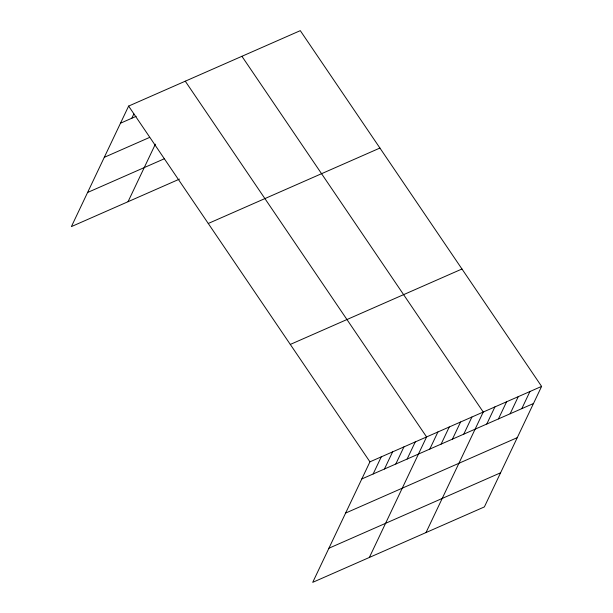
<?xml version="1.0" encoding="UTF-8"?>
<svg xmlns="http://www.w3.org/2000/svg" width="613" height="613" viewBox="0 0 613 613"><rect width="100%" height="100%" fill="white"/><g stroke="black" fill="none" stroke-linecap="round" stroke-linejoin="round"><path stroke-width="0.92" d="M541.608 386.397L369.938 461.834L312.714 582.35L484.377 506.913L541.608 386.397L300.286 30.65L128.623 106.087L71.392 226.603L179.463 179.111M131.818 118.232L133.849 113.949M128.04 201.708L155.373 144.155M373.141 473.979L381.271 456.854M384.474 468.999L392.604 451.881M395.799 464.018L403.929 446.9M407.132 459.037L415.262 441.919M369.363 557.455L426.587 436.939L185.272 81.192M429.79 449.084L437.92 431.958M441.122 444.103L449.252 426.985M452.448 439.123L460.578 422.005M463.78 434.15L471.91 417.024M426.012 532.559L483.243 412.043L241.92 56.296M486.783 424.035L494.913 406.917M498.453 418.909L506.583 401.783M510.131 413.775L518.261 396.657M521.801 408.649L529.931 391.523M120.493 123.213L136.178 116.317M104.287 157.326L149.61 137.412M87.598 192.482L164.292 158.782M208.259 223.484L379.922 148.047M290.301 344.437L461.972 269M361.808 478.96L533.479 403.515M345.609 513.073L517.272 437.636M328.92 548.229L500.583 472.792M128.623 106.087L369.938 461.834"/></g></svg>
